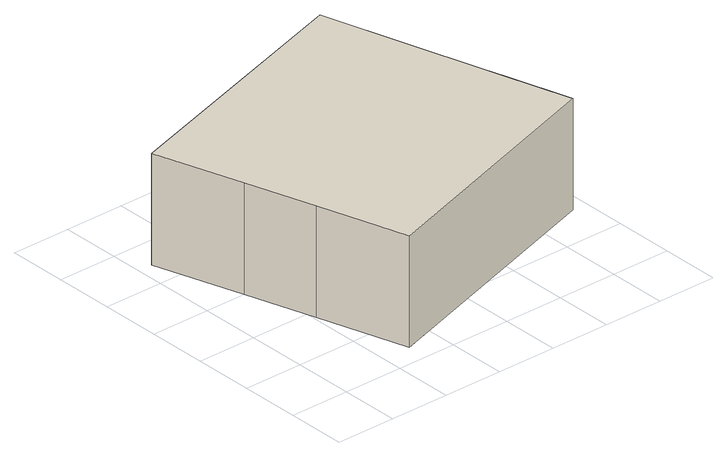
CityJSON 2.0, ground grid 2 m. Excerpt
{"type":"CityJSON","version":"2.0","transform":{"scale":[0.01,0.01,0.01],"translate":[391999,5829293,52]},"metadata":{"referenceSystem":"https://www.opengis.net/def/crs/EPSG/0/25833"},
"CityObjects":{
"building1":{"type":"Building","attributes":{"Gemeindeschluessel":"11000003","BezugspunktDach":"2200","function":"31001_1312","measuredHeight":4.16,"storeysAboveGround":1},"address":[{"country":"Germany","locality":"Berlin","thoroughfareNumber":"6","thoroughfareName":"Alsaceweg"}],"geometry":[{"type":"Solid","lod":"1","boundaries":[[[[0,1,2,3,4,5,6,7,8]],[[9,10,11,12,13,14,15,16,17]],[[9,17,8,7]],[[10,9,7,6]],[[11,10,6,5]],[[12,11,5,4]],[[13,12,4,3]],[[14,13,3,2]],[[15,14,2,1]],[[16,15,1,0]],[[17,16,0,8]]]]}]}
},
"vertices":[
[139,598,426],[208,368,426],[298,71,426],[1148,345,426],[1086,560,426],[1063,640,426],[998,871,426],[915,1166,426],[49,895,426],[915,1166,60],[998,871,60],[1063,640,60],[1086,560,60],[1148,345,60],[298,71,60],[208,368,60],[139,598,60],[49,895,60]
]}
